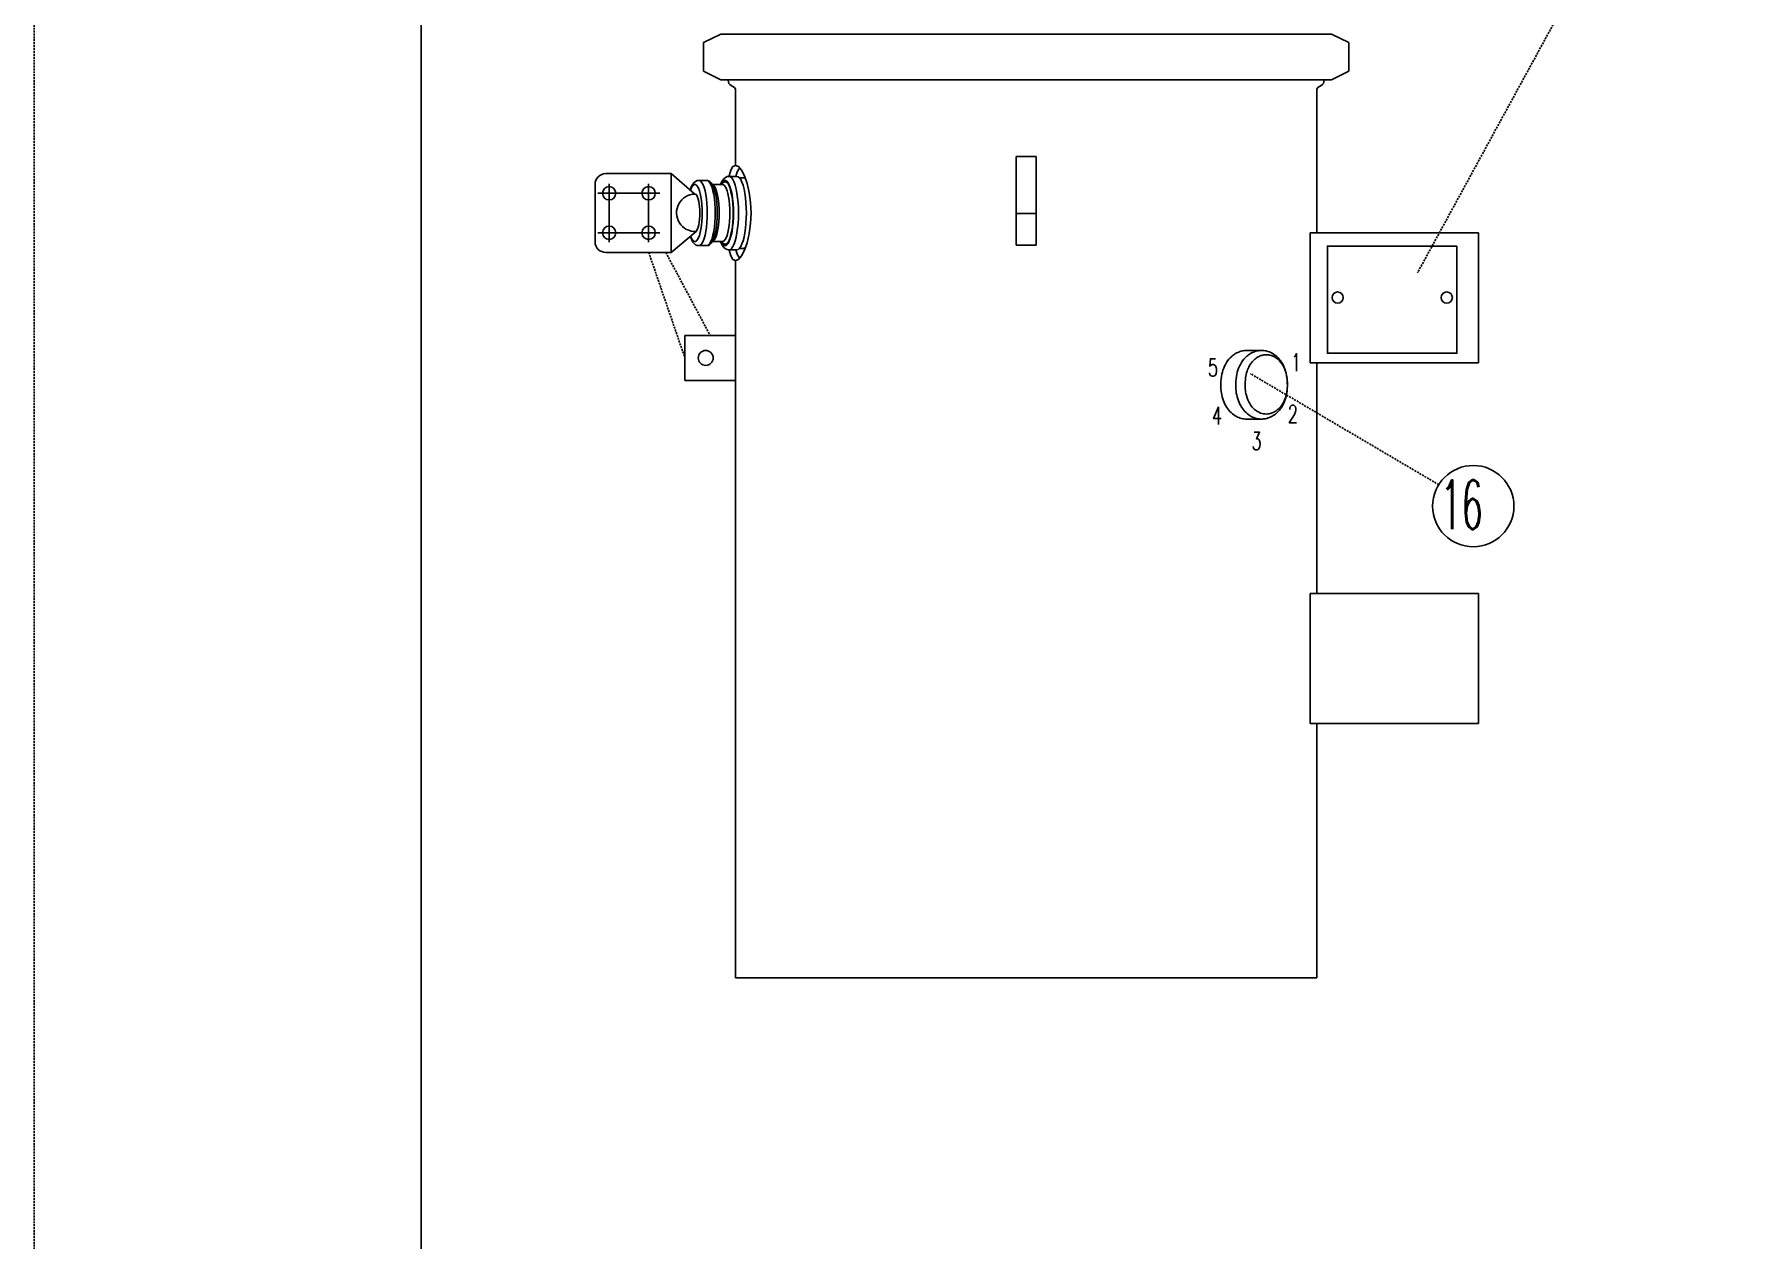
# Model space of a CAD drawing. Extents: x 4438 to 384502, y -178203 to -21188.
# Drawn here: x 380704 to 381582, y -176614 to -175993 of the extents above; entities that cross this region are included whole.
import ezdxf

# ---------------------------------------------------------------- set-up
doc = ezdxf.new("R2010")
doc.units = 0
doc.header["$LTSCALE"] = 8
doc.header["$MEASUREMENT"] = 0
doc.linetypes.add('HIDDEN', pattern=[0.375, 0.25, -0.125])
doc.layers.get('0').update_dxf_attribs({"linetype": 'CONTINUOUS'})
doc.layers.add('PL', color=5, linetype='CONTINUOUS')
doc.styles.get("Standard").update_dxf_attribs({"font": 'txt.shx', "width": 0.5, "bigfont": 'intecad.shx'})

msp = doc.modelspace()

# ---------------------------------------------------------------- linework, layer by layer
at = {"color": 7, "linetype": 'HIDDEN', "ltscale": 0.5}
for p, q in [((381021.348, -176105.11), (381039.997, -176159.481)), ((381030.148, -176105.11), (381053.048, -176147.937))]:
    msp.add_line(p, q, dxfattribs=at)
at = {"color": 7}
msp.add_lwpolyline([(380904.027, -175331.182), (384017.372, -175331.182), (384017.372, -177841.884), (380904.027, -177841.884)], close=True, dxfattribs=at)
at = {"color": 1}
msp.add_circle((381446.397, -176235.813), 20.944, dxfattribs=at)
at = {"layer": 'PL', "color": 1, "linetype": 'HIDDEN', "ltscale": 0.5}
for p, q in [((381491.904, -175979.785), (381417.671, -176115.563)), ((381428.598, -176224.775), (381331.545, -176167.564))]:
    msp.add_line(p, q, dxfattribs=at)
at = {"layer": 'PL', "color": 7, "ltscale": 0.5}
for p, q in [((381058.462, -175992.604), (381049.649, -175997.01)), ((381285.605, -175992.604), (381058.462, -175992.604)), ((381146.23, -175992.604), (381295.022, -175992.604)), ((381146.23, -175992.604), (381373.373, -175992.604)), ((381373.373, -175992.604), (381382.186, -175997.01)), ((381049.649, -175997.01), (381049.649, -176011.698)), ((381382.186, -175997.01), (381382.186, -176011.698)), ((381049.649, -176011.698), (381058.462, -176016.104)), ((381058.462, -176016.104), (381281.855, -176016.104)), ((381281.855, -176016.104), (381129.957, -176016.104)), ((381373.373, -176016.104), (381149.981, -176016.104)), ((381382.186, -176011.698), (381373.373, -176016.104)), ((381063.857, -176019.174), (381065.527, -176020.169)), ((381066.1, -176021.178), (381066.1, -176060.293)), ((381365.735, -176021.178), (381365.735, -176060.293)), ((381367.978, -176019.174), (381366.309, -176020.169)), ((381365.735, -176042.991), (381365.735, -176095.063)), ((381068.21, -176061.618), (381066.986, -176063.576)), ((381068.21, -176061.618), (381066.986, -176063.576)), ((381221.14, -176055.703), (381210.695, -176055.703)), ((381210.695, -176055.703), (381210.695, -176101.399)), ((381221.14, -176055.703), (381221.14, -176101.399)), ((381000.961, -176069.708), (381000.961, -176099.888)), ((381021.296, -176069.708), (381021.296, -176099.888)), ((381021.296, -176069.708), (381021.296, -176099.888)), ((381021.296, -176069.708), (381021.296, -176099.888)), ((381032.857, -176064.486), (381045.135, -176074.996)), ((381032.857, -176064.486), (381045.135, -176074.996)), ((381047.164, -176067.995), (381051.265, -176067.995)), ((381047.164, -176067.995), (381051.265, -176067.995)), ((381054.118, -176070.095), (381059.337, -176070.095)), ((381054.118, -176070.095), (381059.337, -176070.095)), ((381059.337, -176070.095), (381059.43, -176070.08)), ((381059.337, -176070.095), (381059.43, -176070.08)), ((381059.622, -176070.136), (381059.337, -176070.095)), ((381059.622, -176070.136), (381059.337, -176070.095)), ((381062.719, -176065.895), (381066.776, -176065.895)), ((381062.719, -176065.895), (381066.776, -176065.895)), ((381066.986, -176063.576), (381066.205, -176065.895)), ((381066.986, -176063.576), (381066.205, -176065.895)), ((381068.077, -176066.595), (381070.158, -176066.595)), ((381068.077, -176066.595), (381070.158, -176066.595)), ((380995.114, -176074.631), (381027.144, -176074.631)), ((381015.448, -176074.631), (381027.144, -176074.631)), ((381067.169, -176076.945), (381066.834, -176074.578)), ((381067.169, -176076.945), (381066.834, -176074.578)), ((381221.14, -176085.079), (381210.695, -176085.079)), ((380995.114, -176094.965), (381027.144, -176094.965)), ((381015.448, -176094.965), (381027.144, -176094.965)), ((381032.857, -176105.11), (381045.758, -176094.3)), ((381032.857, -176105.11), (381045.758, -176094.3)), ((381067.169, -176092.651), (381066.834, -176095.018)), ((381067.169, -176092.651), (381066.834, -176095.018)), ((381362.251, -176095.063), (381362.251, -176162.04)), ((381449.118, -176095.063), (381362.251, -176095.063)), ((381449.118, -176162.04), (381449.118, -176095.063)), ((381449.118, -176162.04), (381449.118, -176095.063)), ((381047.164, -176101.601), (381051.265, -176101.601)), ((381047.164, -176101.601), (381051.265, -176101.601)), ((381054.116, -176099.501), (381059.337, -176099.501)), ((381054.116, -176099.501), (381059.337, -176099.501)), ((381059.622, -176099.46), (381059.337, -176099.501)), ((381059.622, -176099.46), (381059.337, -176099.501)), ((381062.719, -176103.701), (381066.776, -176103.701)), ((381062.719, -176103.701), (381066.776, -176103.701)), ((381068.077, -176103.001), (381070.158, -176103.001)), ((381068.077, -176103.001), (381070.158, -176103.001)), ((381210.695, -176101.399), (381221.14, -176101.399)), ((381066.1, -176109.302), (381066.1, -176136.428)), ((381066.1, -176136.428), (381066.1, -176294.962)), ((381329.592, -176155.602), (381337.29, -176155.602)), ((381362.251, -176162.04), (381449.118, -176162.04)), ((381365.69, -176162.04), (381449.118, -176162.04)), ((381365.735, -176162.04), (381365.735, -176280.74)), ((381365.735, -176162.04), (381365.735, -176280.74)), ((381329.592, -176190.95), (381337.29, -176190.95)), ((381066.1, -176257.256), (381066.1, -176370.636)), ((381362.251, -176280.74), (381362.251, -176347.717)), ((381449.118, -176280.74), (381362.251, -176280.74)), ((381449.118, -176347.717), (381449.118, -176280.74)), ((381449.118, -176347.717), (381449.118, -176280.74)), ((381362.251, -176347.717), (381449.118, -176347.717)), ((381365.69, -176347.717), (381449.118, -176347.717)), ((381365.735, -176348.285), (381365.735, -176478.757)), ((381066.1, -176370.636), (381066.1, -176478.757)), ((381365.735, -176478.757), (381066.1, -176478.757))]:
    msp.add_line(p, q, dxfattribs=at)
at = {"layer": 'PL', "color": 1, "linetype": 'HIDDEN', "ltscale": 0.5}
msp.add_lwpolyline([(380704.453, -175291.267), (384057.286, -175291.267), (384057.286, -177881.799), (380704.453, -177881.799)], close=True, dxfattribs=at)
at = {"layer": 'PL', "color": 7, "ltscale": 0.5}
for points in [[(381062.754, -176065.9), (381062.798, -176065.633), (381063.667, -176062.71), (381064.776, -176060.903), (381066.1, -176060.293)], [(381062.754, -176065.9), (381062.798, -176065.633), (381063.667, -176062.71), (381064.776, -176060.903), (381066.1, -176060.293)], [(381066.1, -176060.293), (381067.588, -176060.903), (381069.159, -176062.71), (381070.702, -176065.633)], [(381066.1, -176060.293), (381067.588, -176060.903), (381069.159, -176062.71), (381070.702, -176065.633)], [(381047.164, -176067.995), (381046.325, -176068.111), (381045.505, -176068.465), (381044.744, -176069.061), (381044.067, -176069.886), (381043.451, -176070.977), (381042.867, -176072.433), (381042.71, -176072.98)], [(381047.164, -176067.995), (381046.325, -176068.111), (381045.505, -176068.465), (381044.744, -176069.061), (381044.067, -176069.886), (381043.451, -176070.977), (381042.867, -176072.433), (381042.71, -176072.98)], [(381048.941, -176084.798), (381048.898, -176082.607), (381048.772, -176080.464), (381048.564, -176078.419), (381048.28, -176076.516), (381047.925, -176074.798), (381047.508, -176073.303), (381047.038, -176072.065), (381046.526, -176071.112), (381045.982, -176070.464), (381045.42, -176070.136), (381044.851, -176070.136), (381044.289, -176070.464), (381043.745, -176071.112), (381043.233, -176072.065), (381042.842, -176073.094)], [(381048.941, -176084.798), (381048.898, -176082.607), (381048.772, -176080.464), (381048.564, -176078.419), (381048.28, -176076.516), (381047.925, -176074.798), (381047.508, -176073.303), (381047.038, -176072.065), (381046.526, -176071.112), (381045.982, -176070.464), (381045.42, -176070.136), (381044.851, -176070.136), (381044.289, -176070.464), (381043.745, -176071.112), (381043.233, -176072.065), (381042.842, -176073.094)], [(381051.513, -176084.798), (381051.465, -176082.294), (381051.32, -176079.845), (381051.083, -176077.507), (381050.758, -176075.332), (381050.352, -176073.369), (381049.876, -176071.661), (381049.339, -176070.246), (381048.753, -176069.156), (381048.132, -176068.416), (381047.489, -176068.042), (381047.164, -176067.995)], [(381051.513, -176084.798), (381051.465, -176082.294), (381051.32, -176079.845), (381051.083, -176077.507), (381050.758, -176075.332), (381050.352, -176073.369), (381049.876, -176071.661), (381049.339, -176070.246), (381048.753, -176069.156), (381048.132, -176068.416), (381047.489, -176068.042), (381047.164, -176067.995)], [(381052.233, -176068.416), (381051.59, -176068.042), (381051.265, -176067.995)], [(381054.258, -176070.314), (381053.592, -176069.276), (381052.87, -176068.561), (381052.08, -176068.134), (381051.265, -176067.995)], [(381052.233, -176068.416), (381051.59, -176068.042), (381051.265, -176067.995)], [(381054.258, -176070.314), (381053.592, -176069.276), (381052.87, -176068.561), (381052.08, -176068.134), (381051.265, -176067.995)], [(381055.614, -176084.798), (381055.565, -176082.294), (381055.421, -176079.845), (381055.183, -176077.507), (381054.858, -176075.332), (381054.453, -176073.369), (381053.976, -176071.661), (381053.439, -176070.246), (381052.854, -176069.156), (381052.233, -176068.416)], [(381055.614, -176084.798), (381055.565, -176082.294), (381055.421, -176079.845), (381055.183, -176077.507), (381054.858, -176075.332), (381054.453, -176073.369), (381053.976, -176071.661), (381053.439, -176070.246), (381052.854, -176069.156), (381052.233, -176068.416)], [(381057.689, -176084.798), (381057.647, -176082.607), (381057.52, -176080.464), (381057.313, -176078.419), (381057.028, -176076.516), (381056.674, -176074.798), (381056.257, -176073.303), (381055.787, -176072.065), (381055.274, -176071.112), (381054.731, -176070.464), (381054.168, -176070.136), (381054.141, -176070.132)], [(381057.689, -176084.798), (381057.647, -176082.607), (381057.52, -176080.464), (381057.313, -176078.419), (381057.028, -176076.516), (381056.674, -176074.798), (381056.257, -176073.303), (381055.787, -176072.065), (381055.274, -176071.112), (381054.731, -176070.464), (381054.168, -176070.136), (381054.141, -176070.132)], [(381056.652, -176084.798), (381056.602, -176082.346), (381056.454, -176079.946), (381056.209, -176077.648), (381055.868, -176075.496), (381055.432, -176073.529), (381054.894, -176071.774), (381054.258, -176070.314)], [(381056.652, -176084.798), (381056.602, -176082.346), (381056.454, -176079.946), (381056.209, -176077.648), (381055.868, -176075.496), (381055.432, -176073.529), (381054.894, -176071.774), (381054.258, -176070.314)], [(381062.719, -176065.895), (381061.81, -176066.024), (381060.92, -176066.424), (381060.096, -176067.094), (381059.355, -176068.033), (381058.667, -176069.299), (381058.361, -176070.095)], [(381062.719, -176065.895), (381061.81, -176066.024), (381060.92, -176066.424), (381060.096, -176067.094), (381059.355, -176068.033), (381058.667, -176069.299), (381058.361, -176070.095)], [(381065.039, -176084.798), (381064.99, -176082.294), (381064.846, -176079.845), (381064.608, -176077.507), (381064.283, -176075.332), (381063.878, -176073.369), (381063.401, -176071.661), (381062.864, -176070.246), (381062.279, -176069.156), (381061.657, -176068.416), (381061.015, -176068.042), (381060.365, -176068.042), (381059.722, -176068.416), (381059.101, -176069.156), (381058.596, -176070.095)], [(381065.039, -176084.798), (381064.99, -176082.294), (381064.846, -176079.845), (381064.608, -176077.507), (381064.283, -176075.332), (381063.878, -176073.369), (381063.401, -176071.661), (381062.864, -176070.246), (381062.279, -176069.156), (381061.657, -176068.416), (381061.015, -176068.042), (381060.365, -176068.042), (381059.722, -176068.416), (381059.101, -176069.156), (381058.596, -176070.095)], [(381064.858, -176084.798), (381064.811, -176082.398), (381064.672, -176080.052), (381064.445, -176077.811), (381064.133, -176075.727), (381063.745, -176073.845), (381063.288, -176072.208), (381062.774, -176070.852), (381062.212, -176069.808), (381061.617, -176069.099), (381061.001, -176068.74), (381060.378, -176068.74), (381059.762, -176069.099), (381059.167, -176069.808), (381059.013, -176070.095)], [(381064.858, -176084.798), (381064.811, -176082.398), (381064.672, -176080.052), (381064.445, -176077.811), (381064.133, -176075.727), (381063.745, -176073.845), (381063.288, -176072.208), (381062.774, -176070.852), (381062.212, -176069.808), (381061.617, -176069.099), (381061.001, -176068.74), (381060.378, -176068.74), (381059.762, -176069.099), (381059.167, -176069.808), (381059.013, -176070.095)], [(381063.143, -176084.798), (381063.1, -176082.607), (381062.973, -176080.464), (381062.766, -176078.419), (381062.481, -176076.516), (381062.127, -176074.798), (381061.71, -176073.303), (381061.24, -176072.065), (381060.727, -176071.112), (381060.184, -176070.464), (381059.622, -176070.136)], [(381063.143, -176084.798), (381063.1, -176082.607), (381062.973, -176080.464), (381062.766, -176078.419), (381062.481, -176076.516), (381062.127, -176074.798), (381061.71, -176073.303), (381061.24, -176072.065), (381060.727, -176071.112), (381060.184, -176070.464), (381059.622, -176070.136)], [(381066.834, -176074.578), (381066.416, -176072.419), (381065.923, -176070.512), (381065.364, -176068.895), (381064.751, -176067.603), (381064.097, -176066.66), (381063.415, -176066.087), (381062.719, -176065.895)], [(381066.834, -176074.578), (381066.416, -176072.419), (381065.923, -176070.512), (381065.364, -176068.895), (381064.751, -176067.603), (381064.097, -176066.66), (381063.415, -176066.087), (381062.719, -176065.895)], [(381069.98, -176070.512), (381069.421, -176068.895), (381068.809, -176067.603), (381068.155, -176066.66), (381067.472, -176066.087), (381066.776, -176065.895)], [(381069.98, -176070.512), (381069.421, -176068.895), (381068.809, -176067.603), (381068.155, -176066.66), (381067.472, -176066.087), (381066.776, -176065.895)], [(381071.669, -176084.798), (381071.619, -176082.108), (381071.471, -176079.472), (381071.227, -176076.945), (381070.892, -176074.578), (381070.474, -176072.419), (381069.98, -176070.512)], [(381071.669, -176084.798), (381071.619, -176082.108), (381071.471, -176079.472), (381071.227, -176076.945), (381070.892, -176074.578), (381070.474, -176072.419), (381069.98, -176070.512)], [(381071.205, -176067.051), (381070.51, -176066.646), (381070.158, -176066.595)], [(381071.205, -176067.051), (381070.51, -176066.646), (381070.158, -176066.595)], [(381070.702, -176065.633), (381072.085, -176069.529), (381073.18, -176074.189), (381073.88, -176079.365), (381074.121, -176084.798)], [(381070.702, -176065.633), (381072.085, -176069.529), (381073.18, -176074.189), (381073.88, -176079.365), (381074.121, -176084.798)], [(381047.672, -176084.798), (381047.638, -176083.185), (381047.535, -176081.615), (381047.367, -176080.133), (381047.137, -176078.778), (381046.854, -176077.587), (381046.523, -176076.592), (381046.155, -176075.822), (381045.758, -176075.296), (381045.345, -176075.03), (381045.135, -176074.996)], [(381047.672, -176084.798), (381047.638, -176083.185), (381047.535, -176081.615), (381047.367, -176080.133), (381047.137, -176078.778), (381046.854, -176077.587), (381046.523, -176076.592), (381046.155, -176075.822), (381045.758, -176075.296), (381045.345, -176075.03), (381045.135, -176074.996)], [(381067.611, -176084.798), (381067.561, -176082.108), (381067.413, -176079.472), (381067.169, -176076.945)], [(381067.611, -176084.798), (381067.561, -176082.108), (381067.413, -176079.472), (381067.169, -176076.945)], [(381048.941, -176084.798), (381048.898, -176086.989), (381048.772, -176089.132), (381048.564, -176091.177), (381048.28, -176093.08), (381047.925, -176094.798), (381047.508, -176096.293), (381047.038, -176097.531), (381046.526, -176098.484), (381045.982, -176099.132), (381045.42, -176099.46), (381044.851, -176099.46), (381044.289, -176099.132), (381043.745, -176098.484), (381043.233, -176097.531), (381042.912, -176096.685)], [(381048.941, -176084.798), (381048.898, -176086.989), (381048.772, -176089.132), (381048.564, -176091.177), (381048.28, -176093.08), (381047.925, -176094.798), (381047.508, -176096.293), (381047.038, -176097.531), (381046.526, -176098.484), (381045.982, -176099.132), (381045.42, -176099.46), (381044.851, -176099.46), (381044.289, -176099.132), (381043.745, -176098.484), (381043.233, -176097.531), (381042.912, -176096.685)], [(381045.758, -176094.3), (381046.155, -176093.774), (381046.523, -176093.004), (381046.854, -176092.009), (381047.137, -176090.818), (381047.367, -176089.463), (381047.535, -176087.981), (381047.638, -176086.411), (381047.672, -176084.798)], [(381045.758, -176094.3), (381046.155, -176093.774), (381046.523, -176093.004), (381046.854, -176092.009), (381047.137, -176090.818), (381047.367, -176089.463), (381047.535, -176087.981), (381047.638, -176086.411), (381047.672, -176084.798)], [(381051.513, -176084.798), (381051.465, -176087.302), (381051.32, -176089.751), (381051.083, -176092.089), (381050.758, -176094.263), (381050.352, -176096.227), (381049.876, -176097.935), (381049.339, -176099.35), (381048.753, -176100.44), (381048.132, -176101.18), (381047.489, -176101.554), (381047.164, -176101.601)], [(381051.513, -176084.798), (381051.465, -176087.302), (381051.32, -176089.751), (381051.083, -176092.089), (381050.758, -176094.263), (381050.352, -176096.227), (381049.876, -176097.935), (381049.339, -176099.35), (381048.753, -176100.44), (381048.132, -176101.18), (381047.489, -176101.554), (381047.164, -176101.601)], [(381055.614, -176084.798), (381055.565, -176087.302), (381055.421, -176089.751), (381055.183, -176092.089), (381054.858, -176094.263), (381054.453, -176096.227), (381053.976, -176097.935), (381053.439, -176099.35), (381052.854, -176100.44), (381052.233, -176101.18)], [(381055.614, -176084.798), (381055.565, -176087.302), (381055.421, -176089.751), (381055.183, -176092.089), (381054.858, -176094.263), (381054.453, -176096.227), (381053.976, -176097.935), (381053.439, -176099.35), (381052.854, -176100.44), (381052.233, -176101.18)], [(381053.602, -176100.307), (381054.271, -176099.257), (381054.907, -176097.786), (381055.442, -176096.031), (381055.874, -176094.067), (381056.212, -176091.921), (381056.455, -176089.63), (381056.602, -176087.239), (381056.652, -176084.798)], [(381053.602, -176100.307), (381054.271, -176099.257), (381054.907, -176097.786), (381055.442, -176096.031), (381055.874, -176094.067), (381056.212, -176091.921), (381056.455, -176089.63), (381056.602, -176087.239), (381056.652, -176084.798)], [(381057.689, -176084.798), (381057.647, -176086.989), (381057.52, -176089.132), (381057.313, -176091.177), (381057.028, -176093.08), (381056.674, -176094.798), (381056.257, -176096.293), (381055.787, -176097.531), (381055.274, -176098.484), (381054.731, -176099.132), (381054.168, -176099.46), (381054.139, -176099.464)], [(381057.689, -176084.798), (381057.647, -176086.989), (381057.52, -176089.132), (381057.313, -176091.177), (381057.028, -176093.08), (381056.674, -176094.798), (381056.257, -176096.293), (381055.787, -176097.531), (381055.274, -176098.484), (381054.731, -176099.132), (381054.168, -176099.46), (381054.139, -176099.464)], [(381065.039, -176084.798), (381064.99, -176087.302), (381064.846, -176089.751), (381064.608, -176092.089), (381064.283, -176094.263), (381063.878, -176096.227), (381063.401, -176097.935), (381062.864, -176099.35), (381062.279, -176100.44), (381061.657, -176101.18), (381061.015, -176101.554), (381060.365, -176101.554), (381059.722, -176101.18), (381059.101, -176100.44), (381058.596, -176099.501)], [(381065.039, -176084.798), (381064.99, -176087.302), (381064.846, -176089.751), (381064.608, -176092.089), (381064.283, -176094.263), (381063.878, -176096.227), (381063.401, -176097.935), (381062.864, -176099.35), (381062.279, -176100.44), (381061.657, -176101.18), (381061.015, -176101.554), (381060.365, -176101.554), (381059.722, -176101.18), (381059.101, -176100.44), (381058.596, -176099.501)], [(381064.858, -176084.798), (381064.811, -176087.198), (381064.672, -176089.544), (381064.445, -176091.785), (381064.133, -176093.869), (381063.745, -176095.751), (381063.288, -176097.388), (381062.774, -176098.744), (381062.212, -176099.788), (381061.617, -176100.497), (381061.001, -176100.856), (381060.378, -176100.856), (381059.762, -176100.497), (381059.167, -176099.788), (381059.013, -176099.501)], [(381064.858, -176084.798), (381064.811, -176087.198), (381064.672, -176089.544), (381064.445, -176091.785), (381064.133, -176093.869), (381063.745, -176095.751), (381063.288, -176097.388), (381062.774, -176098.744), (381062.212, -176099.788), (381061.617, -176100.497), (381061.001, -176100.856), (381060.378, -176100.856), (381059.762, -176100.497), (381059.167, -176099.788), (381059.013, -176099.501)], [(381063.143, -176084.798), (381063.1, -176086.989), (381062.973, -176089.132), (381062.766, -176091.177), (381062.481, -176093.08), (381062.127, -176094.798), (381061.71, -176096.293), (381061.24, -176097.531), (381060.727, -176098.484), (381060.184, -176099.132), (381059.622, -176099.46)], [(381063.143, -176084.798), (381063.1, -176086.989), (381062.973, -176089.132), (381062.766, -176091.177), (381062.481, -176093.08), (381062.127, -176094.798), (381061.71, -176096.293), (381061.24, -176097.531), (381060.727, -176098.484), (381060.184, -176099.132), (381059.622, -176099.46)], [(381067.611, -176084.798), (381067.561, -176087.488), (381067.413, -176090.124), (381067.169, -176092.651)], [(381067.611, -176084.798), (381067.561, -176087.488), (381067.413, -176090.124), (381067.169, -176092.651)], [(381071.669, -176084.798), (381071.619, -176087.488), (381071.471, -176090.124), (381071.227, -176092.651), (381070.892, -176095.018), (381070.474, -176097.177), (381069.98, -176099.084)], [(381071.669, -176084.798), (381071.619, -176087.488), (381071.471, -176090.124), (381071.227, -176092.651), (381070.892, -176095.018), (381070.474, -176097.177), (381069.98, -176099.084)], [(381074.121, -176084.798), (381073.88, -176090.231), (381073.18, -176095.407), (381072.085, -176100.067)], [(381074.121, -176084.798), (381073.88, -176090.231), (381073.18, -176095.407), (381072.085, -176100.067)], [(381042.767, -176096.806), (381042.893, -176097.237), (381043.474, -176098.668), (381044.088, -176099.741), (381044.762, -176100.553), (381045.515, -176101.137), (381046.326, -176101.486), (381047.164, -176101.601)], [(381042.767, -176096.806), (381042.893, -176097.237), (381043.474, -176098.668), (381044.088, -176099.741), (381044.762, -176100.553), (381045.515, -176101.137), (381046.326, -176101.486), (381047.164, -176101.601)], [(381066.834, -176095.018), (381066.416, -176097.177), (381065.923, -176099.084), (381065.364, -176100.701), (381064.751, -176101.993), (381064.097, -176102.936), (381063.415, -176103.509), (381062.719, -176103.701)], [(381066.834, -176095.018), (381066.416, -176097.177), (381065.923, -176099.084), (381065.364, -176100.701), (381064.751, -176101.993), (381064.097, -176102.936), (381063.415, -176103.509), (381062.719, -176103.701)], [(381051.265, -176101.601), (381052.081, -176101.462), (381052.877, -176101.029), (381053.602, -176100.307)], [(381051.265, -176101.601), (381052.081, -176101.462), (381052.877, -176101.029), (381053.602, -176100.307)], [(381052.233, -176101.18), (381051.59, -176101.554), (381051.265, -176101.601)], [(381052.233, -176101.18), (381051.59, -176101.554), (381051.265, -176101.601)], [(381058.361, -176099.501), (381058.691, -176100.348), (381059.375, -176101.594), (381060.113, -176102.519), (381060.931, -176103.179), (381061.812, -176103.572), (381062.719, -176103.701)], [(381058.361, -176099.501), (381058.691, -176100.348), (381059.375, -176101.594), (381060.113, -176102.519), (381060.931, -176103.179), (381061.812, -176103.572), (381062.719, -176103.701)], [(381059.341, -176099.451), (381059.429, -176099.516), (381059.337, -176099.501)], [(381059.341, -176099.451), (381059.429, -176099.516), (381059.337, -176099.501)], [(381066.1, -176109.302), (381064.776, -176108.692), (381063.667, -176106.886), (381062.798, -176103.963), (381062.754, -176103.696)], [(381066.1, -176109.302), (381064.776, -176108.692), (381063.667, -176106.886), (381062.798, -176103.963), (381062.754, -176103.696)], [(381072.085, -176100.067), (381070.702, -176103.963), (381069.159, -176106.886), (381067.588, -176108.692), (381066.1, -176109.302)], [(381072.085, -176100.067), (381070.702, -176103.963), (381069.159, -176106.886), (381067.588, -176108.692), (381066.1, -176109.302)], [(381066.205, -176103.701), (381066.986, -176106.019), (381068.21, -176107.978)], [(381066.205, -176103.701), (381066.986, -176106.019), (381068.21, -176107.978)], [(381069.98, -176099.084), (381069.421, -176100.701), (381068.809, -176101.993), (381068.155, -176102.936), (381067.472, -176103.509), (381066.776, -176103.701)], [(381069.98, -176099.084), (381069.421, -176100.701), (381068.809, -176101.993), (381068.155, -176102.936), (381067.472, -176103.509), (381066.776, -176103.701)], [(381070.158, -176103.001), (381070.51, -176102.95), (381071.205, -176102.545)], [(381070.158, -176103.001), (381070.51, -176102.95), (381071.205, -176102.545)]]:
    msp.add_lwpolyline(points, dxfattribs=at)
msp.add_lwpolyline([(380993.696, -176069.97), (380993.696, -176099.626, 0.4142136), (380999.179, -176105.11), (381032.857, -176105.11), (381032.857, -176064.486), (380999.179, -176064.486, 0.4142136)], format="xyb", close=True, dxfattribs=at)
for points in [[(381437.984, -176101.848), (381371.237, -176101.848), (381371.237, -176157.024), (381437.984, -176157.024)], [(381039.997, -176147.937), (381066.1, -176147.937), (381066.1, -176171.025), (381039.997, -176171.025)]]:
    msp.add_lwpolyline(points, close=True, dxfattribs=at)
for centre, radius in [((381000.961, -176074.631), 3.427), ((381021.296, -176074.631), 3.427), ((381021.296, -176074.631), 3.427), ((381000.961, -176094.965), 3.427), ((381021.296, -176094.965), 3.427), ((381021.296, -176094.965), 3.427), ((381376.49, -176128.337), 2.892), ((381432.731, -176128.337), 2.892), ((381050.72, -176159.425), 3.843)]:
    msp.add_circle(centre, radius, dxfattribs=at)
for centre, radius, start, end in [((381065.512, -176016.398), 3.231, 174.784091, 180), ((381065.512, -176016.398), 3.231, 180, 239.191278), ((381366.323, -176016.398), 3.231, 300.808722, 0), ((381366.323, -176016.398), 3.231, 0, 5.215909), ((381064.925, -176021.178), 1.175, 0, 59.191278), ((381366.91, -176021.178), 1.175, 120.808722, 180), ((381045.347, -176084.651), 9.657, 91.253347, 272.442329), ((381045.347, -176084.651), 9.657, 91.253347, 272.442329)]:
    msp.add_arc(centre, radius, start, end, dxfattribs=at)
for points, knots in [([(381329.597, -176155.602), (381328.797, -176155.602), (381327.997, -176155.691), (381326.435, -176156.04), (381325.673, -176156.301), (381324.227, -176156.968), (381323.541, -176157.374), (381322.262, -176158.3), (381321.668, -176158.821), (381320.149, -176160.394), (381319.326, -176161.541), (381317.974, -176164.016), (381317.445, -176165.346), (381316.33, -176169.338), (381316.117, -176173.804), (381316.725, -176179.244), (381317.544, -176181.889), (381319.477, -176185.206), (381320.17, -176186.152), (381321.764, -176187.854), (381322.665, -176188.608), (381324.467, -176189.722), (381325.333, -176190.129), (381327.153, -176190.713), (381328.105, -176190.89), (381329.242, -176190.946), (381329.417, -176190.95), (381329.592, -176190.95), (381329.592, -176190.95), (381329.592, -176190.95), (381329.592, -176190.95)], [3.1412345, 3.1412345, 3.1412345, 3.1412345, 3.2983391, 3.2983391, 3.456679, 3.456679, 3.615019, 3.615019, 3.7733589, 3.7733589, 4.0548305, 4.0548305, 4.336302, 4.336302, 4.8691366, 4.8691366, 5.4019711, 5.4019711, 5.6364312, 5.6364312, 5.8708913, 5.8708913, 6.059851, 6.059851, 6.2488108, 6.2488108, 6.2831853, 6.2831853, 6.2831853, 6.2831868, 6.2831868, 6.2831868, 6.2831868]), ([(381337.29, -176190.95), (381337.976, -176190.95), (381338.664, -176190.884), (381340.278, -176190.574), (381341.192, -176190.27), (381342.909, -176189.455), (381343.711, -176188.946), (381345.184, -176187.773), (381345.855, -176187.11), (381347.061, -176185.668), (381347.597, -176184.89), (381349.021, -176182.401), (381349.703, -176180.556), (381350.53, -176176.72), (381350.676, -176174.725), (381350.43, -176169.113), (381350.039, -176167.164), (381348.885, -176163.967), (381348.24, -176162.665), (381346.839, -176160.576), (381346.147, -176159.74), (381344.585, -176158.247), (381343.715, -176157.591), (381341.814, -176156.527), (381340.785, -176156.121), (381338.927, -176155.697), (381338.122, -176155.604), (381336.508, -176155.601), (381335.702, -176155.69), (381334.134, -176156.04), (381333.372, -176156.301), (381331.926, -176156.968), (381331.24, -176157.374), (381329.961, -176158.3), (381329.367, -176158.821), (381327.847, -176160.394), (381327.024, -176161.541), (381325.673, -176164.016), (381325.143, -176165.346), (381324.028, -176169.338), (381323.816, -176173.804), (381324.424, -176179.244), (381325.243, -176181.889), (381327.176, -176185.206), (381327.869, -176186.152), (381329.462, -176187.854), (381330.363, -176188.608), (381332.166, -176189.722), (381333.031, -176190.129), (381334.851, -176190.713), (381335.804, -176190.89), (381336.94, -176190.946), (381337.115, -176190.95), (381337.29, -176190.95)], [0, 0, 0, 0, 0.1347729, 0.1347729, 0.3237501, 0.3237501, 0.5127273, 0.5127273, 0.7017046, 0.7017046, 0.8906818, 0.8906818, 1.274711, 1.274711, 1.6587402, 1.6587402, 2.0427694, 2.0427694, 2.3299971, 2.3299971, 2.5472178, 2.5472178, 2.7644385, 2.7644385, 2.9816592, 2.9816592, 3.1399991, 3.1399991, 3.2983391, 3.2983391, 3.456679, 3.456679, 3.615019, 3.615019, 3.7733589, 3.7733589, 4.0548305, 4.0548305, 4.336302, 4.336302, 4.8691366, 4.8691366, 5.4019711, 5.4019711, 5.6364312, 5.6364312, 5.8708913, 5.8708913, 6.059851, 6.059851, 6.2488108, 6.2488108, 6.2831853, 6.2831853, 6.2831853, 6.2831853]), ([(381339.693, -176188.34), (381340.214, -176188.34), (381340.74, -176188.29), (381341.915, -176188.069), (381342.569, -176187.864), (381343.814, -176187.314), (381344.409, -176186.968), (381345.529, -176186.158), (381346.052, -176185.693), (381347.593, -176184.056), (381348.459, -176182.7), (381349.768, -176179.71), (381350.21, -176178.074), (381350.646, -176174.707), (381350.64, -176172.976), (381350.18, -176167.944), (381349.725, -176166.313), (381348.394, -176163.338), (381347.517, -176161.992), (381345.794, -176160.2), (381345.065, -176159.607), (381343.489, -176158.652), (381342.638, -176158.29), (381341.166, -176157.921), (381340.556, -176157.835), (381339.428, -176157.801), (381338.903, -176157.834), (381338.058, -176157.966), (381337.732, -176158.037), (381337.086, -176158.217), (381336.767, -176158.326), (381335.833, -176158.704), (381335.236, -176159.027), (381334.109, -176159.792), (381333.58, -176160.234), (381332.598, -176161.218), (381332.146, -176161.759), (381331.322, -176162.923), (381330.951, -176163.545), (381329.747, -176165.946), (381329.175, -176167.924), (381328.691, -176173.673), (381328.778, -176175.777), (381329.502, -176179.283), (381329.999, -176180.73), (381331.343, -176183.363), (381332.189, -176184.548), (381333.789, -176186.11), (381334.439, -176186.619), (381335.666, -176187.357), (381336.223, -176187.624), (381337.726, -176188.163), (381338.713, -176188.34), (381339.693, -176188.34)], [0, 0, 0, 0, 0.1320214, 0.1320214, 0.3027296, 0.3027296, 0.4734379, 0.4734379, 0.6441462, 0.6441462, 1.0168204, 1.0168204, 1.3894946, 1.3894946, 1.7621688, 1.7621688, 2.134843, 2.134843, 2.5075172, 2.5075172, 2.7367977, 2.7367977, 2.9660782, 2.9660782, 3.1201397, 3.1201397, 3.2519293, 3.2519293, 3.336266, 3.336266, 3.4206028, 3.4206028, 3.5892762, 3.5892762, 3.7579497, 3.7579497, 3.9266232, 3.9266232, 4.0952967, 4.0952967, 4.5459527, 4.5459527, 4.9966087, 4.9966087, 5.3376008, 5.3376008, 5.6785929, 5.6785929, 5.8810678, 5.8810678, 6.0347744, 6.0347744, 6.2831853, 6.2831853, 6.2831853, 6.2831853])]:
    msp.add_open_spline(points, degree=3, knots=knots, dxfattribs=at)

# ---------------------------------------------------------------- texts
at = {"color": 3, "linetype": 'Continuous', "insert": (381451.27, -176222.432), "char_height": 25.3086, "width": 20.24686, "attachment_point": 3, "line_spacing_factor": 0.9}
msp.add_mtext('16', dxfattribs=at)
at = {"layer": 'PL', "color": 7, "ltscale": 0.5, "width": 0.67}
for s, p in [('1', (381352.462, -176166.287)), ('5', (381309.643, -176168.904)), ('4', (381311.713, -176193.715)), ('2', (381350.793, -176192.85)), ('3', (381332.127, -176206.814))]:
    msp.add_text(s, height=9.039, dxfattribs=at).set_placement(p)

doc.saveas('drawing.dxf')
